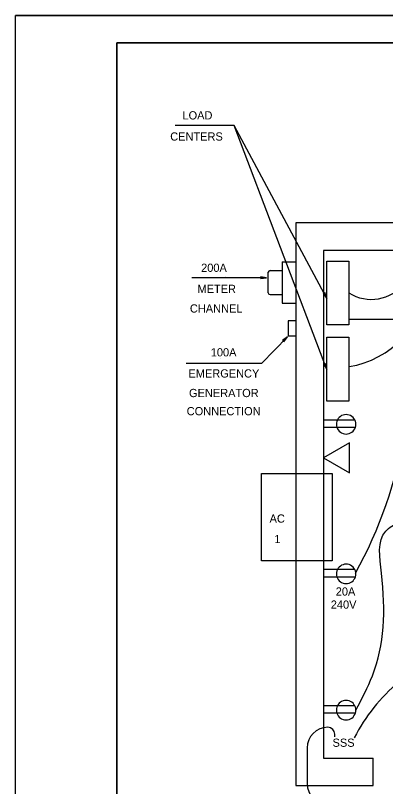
# Model space of a CAD drawing. Extents: x 507907 to 704973, y 495592 to 704964.
# Drawn here: x 508172.9 to 508374.6, y 495831.8 to 496252.3 of the extents above; entities that cross this region are included whole.
import ezdxf

# ---------------------------------------------------------------- set-up
doc = ezdxf.new("R2010")
doc.units = 0
doc.layers.add('1', color=7, linetype='Continuous')
doc.layers.add('41', color=7, linetype='Continuous')

msp = doc.modelspace()

# ---------------------------------------------------------------- linework, layer by layer
at = {"layer": '1'}
for p, q in [((509221.09, 496252.27), (508172.92, 496252.27)), ((508228.09, 496237.27), (508228.09, 495607.27)), ((509218.09, 496237.27), (508228.09, 496237.27)), ((508292.11, 496192.19), (508259.89, 496192.19)), ((508342.6, 496059.19), (508292.11, 496192.19)), ((508342.6, 496059.19), (508292.11, 496192.19)), ((508342.6, 496097.99), (508292.11, 496192.19)), ((508325.82, 496139.11), (508325.82, 495832.3)), ((508587.9, 496139.11), (508325.82, 496139.11)), ((508325.82, 496139.11), (508325.82, 495832.3)), ((508587.9, 496139.11), (508325.82, 496139.11)), ((508340.79, 496124.13), (508340.79, 495847.27)), ((508572.92, 496124.13), (508340.79, 496124.13)), ((508340.79, 496124.13), (508340.79, 495847.27)), ((508572.92, 496124.13), (508340.79, 496124.13)), ((508318.22, 496117.86), (508318.22, 496095.39)), ((508318.22, 496117.86), (508318.22, 496095.39)), ((508318.22, 496117.86), (508325.82, 496117.86)), ((508318.22, 496117.86), (508325.82, 496117.86)), ((508342.6, 496118.25), (508342.71, 496118.36)), ((508342.6, 496118.36), (508354.62, 496118.36)), ((508342.6, 496083.58), (508342.6, 496118.36)), ((508342.6, 496118.25), (508342.71, 496118.36)), ((508342.6, 496118.36), (508354.62, 496118.36)), ((508342.6, 496083.58), (508342.6, 496118.36)), ((508354.62, 496118.36), (508354.62, 496083.58)), ((508354.62, 496118.36), (508354.62, 496083.58)), ((508311.66, 496113.18), (508318.22, 496113.18)), ((508311.66, 496113.18), (508318.22, 496113.18)), ((508309.8, 496109.25), (508269.05, 496109.25)), ((508309.8, 496109.25), (508269.05, 496109.25)), ((508287.54, 496109.67), (508287.54, 496109.67)), ((508287.54, 496109.67), (508287.54, 496109.67)), ((508310.73, 496101.01), (508310.73, 496112.24)), ((508310.73, 496101.01), (508310.73, 496112.24)), ((508311.66, 496100.07), (508318.22, 496100.07)), ((508311.66, 496100.07), (508318.22, 496100.07)), ((508318.22, 496095.39), (508325.82, 496095.39)), ((508318.22, 496095.39), (508325.82, 496095.39)), ((508321.54, 496085.73), (508321.54, 496077.31)), ((508325.82, 496085.73), (508321.54, 496085.73)), ((508321.54, 496085.73), (508321.54, 496077.31)), ((508325.82, 496085.73), (508321.54, 496085.73)), ((508354.62, 496083.58), (508342.6, 496083.58)), ((508354.62, 496083.58), (508342.6, 496083.58)), ((508354.59, 496083.58), (508354.62, 496083.61)), ((508354.59, 496083.58), (508354.62, 496083.61)), ((508354.62, 496086.6), (508502.9, 496086.6)), ((508354.62, 496086.6), (508502.9, 496086.6)), ((508321.17, 496076.96), (508306.96, 496062.44)), ((508321.17, 496076.96), (508306.96, 496062.44)), ((508325.82, 496077.31), (508321.54, 496077.31)), ((508325.82, 496077.31), (508321.54, 496077.31)), ((508342.6, 496076.64), (508342.71, 496076.76)), ((508342.6, 496076.76), (508354.62, 496076.76)), ((508342.6, 496041.98), (508342.6, 496076.76)), ((508342.6, 496076.64), (508342.71, 496076.76)), ((508342.6, 496076.76), (508354.62, 496076.76)), ((508342.6, 496041.98), (508342.6, 496076.76)), ((508354.62, 496076.76), (508354.62, 496041.98)), ((508354.62, 496076.76), (508354.62, 496041.98)), ((508284.7, 496065.37), (508284.7, 496065.37)), ((508284.7, 496065.37), (508284.7, 496065.37)), ((508306.96, 496062.44), (508265.89, 496062.44)), ((508306.96, 496062.44), (508265.89, 496062.44)), ((508354.62, 496041.98), (508342.6, 496041.98)), ((508354.62, 496041.98), (508342.6, 496041.98)), ((508354.59, 496041.98), (508354.62, 496042.01)), ((508354.59, 496041.98), (508354.62, 496042.01)), ((508357.89, 496031.63), (508340.79, 496031.63)), ((508357.89, 496031.63), (508340.79, 496031.63)), ((508357.83, 496027.57), (508340.79, 496027.57)), ((508357.83, 496027.57), (508340.79, 496027.57)), ((508354.96, 496019.2), (508340.79, 496011.02)), ((508354.96, 496019.2), (508340.79, 496011.02)), ((508354.96, 496002.84), (508354.96, 496019.2)), ((508354.96, 496002.84), (508354.96, 496019.2)), ((508340.79, 496011.02), (508354.96, 496002.84)), ((508340.79, 496011.02), (508354.96, 496002.84)), ((508306.95, 496002.44), (508345.6, 496002.44)), ((508306.95, 495954.78), (508306.95, 496002.44)), ((508306.95, 496002.44), (508345.6, 496002.44)), ((508306.95, 495954.78), (508306.95, 496002.44)), ((508345.6, 496002.44), (508345.6, 495954.78)), ((508345.6, 496002.44), (508345.6, 495954.78)), ((508345.6, 495954.78), (508306.95, 495954.78)), ((508345.6, 495954.78), (508306.95, 495954.78)), ((508357.89, 495950.06), (508340.79, 495950.06)), ((508357.89, 495950.06), (508340.79, 495950.06)), ((508357.83, 495946), (508340.79, 495946)), ((508357.83, 495946), (508340.79, 495946)), ((508357.89, 495875.78), (508340.79, 495875.78)), ((508357.89, 495875.78), (508340.79, 495875.78)), ((508357.83, 495871.72), (508340.79, 495871.72)), ((508357.83, 495871.72), (508340.79, 495871.72)), ((508343.18, 495864.09), (508343.12, 495864.09)), ((508343.18, 495864.09), (508343.12, 495864.09)), ((508346.92, 495858.85), (508346.92, 495860.34)), ((508346.92, 495858.85), (508346.92, 495860.34)), ((508331.88, 495852.85), (508331.88, 495833.37)), ((508331.88, 495852.85), (508331.88, 495833.37)), ((508340.79, 495847.27), (508367.92, 495847.27)), ((508340.79, 495847.27), (508367.92, 495847.27)), ((508367.92, 495832.3), (508367.92, 495847.27)), ((508367.92, 495832.3), (508367.92, 495847.27)), ((508325.82, 495832.3), (508367.92, 495832.3)), ((508325.82, 495832.3), (508367.92, 495832.3))]:
    msp.add_line(p, q, dxfattribs=at)
for points in [[(508309.8, 496109.25), (508306.49, 496109.72), (508306.84, 496109.25), (508306.49, 496108.78)], [(508342.6, 496097.99), (508341.45, 496101.13), (508341.2, 496100.59), (508340.62, 496100.68)], [(508321.17, 496076.96), (508318.52, 496074.93), (508319.1, 496074.85), (508319.19, 496074.26)], [(508321.17, 496076.96), (508318.52, 496074.93), (508319.1, 496074.85), (508319.19, 496074.26)], [(508342.6, 496059.19), (508341.87, 496062.44), (508341.55, 496061.95), (508340.98, 496062.11)]]:
    msp.add_lwpolyline(points, close=True, dxfattribs=at)
for centre, radius, start, end in [((508311.67, 496112.24), 0.936, 90, 180), ((508311.67, 496112.24), 0.936, 90, 180), ((508366.86, 496120.44), 23, 237.8395, 321.9546), ((508366.86, 496120.44), 23, 237.8395, 321.9546), ((508345.99, 496112.64), 52.62, 279.5471, 352.687), ((508345.99, 496112.64), 52.62, 279.5471, 352.687), ((508144.8, 496065.49), 243.61, 331.1918, 9.6357), ((508144.8, 496065.49), 243.61, 331.1918, 9.6357), ((508311.67, 496101.01), 0.936, 180, 270), ((508311.67, 496101.01), 0.936, 180, 270), ((508353.13, 496029.31), 5.31, 359.9886, 144.3745), ((508353.13, 496029.31), 5.31, 359.9886, 144.3745), ((508353.13, 496029.31), 5.31, 144.3745, 180.012), ((508353.13, 496029.31), 5.31, 144.3745, 180.012), ((508353.13, 496029.31), 5.31, 179.988, 215.6255), ((508353.13, 496029.31), 5.31, 179.988, 215.6255), ((508353.13, 496029.31), 5.31, 215.6255, 0.0114), ((508353.13, 496029.31), 5.31, 215.6255, 0.0114), ((508353.13, 495947.73), 5.31, 144.3745, 180.012), ((508353.13, 495947.73), 5.31, 144.3745, 180.012), ((508353.13, 495947.73), 5.31, 359.9886, 144.3745), ((508353.13, 495947.73), 5.31, 359.9886, 144.3745), ((508353.13, 495947.73), 5.31, 179.988, 215.6255), ((508353.13, 495947.73), 5.31, 179.988, 215.6255), ((508353.13, 495947.73), 5.31, 215.6255, 0.0114), ((508353.13, 495947.73), 5.31, 215.6255, 0.0114), ((508442.34, 495815.47), 94.98, 129.4367, 153.173), ((508442.34, 495815.47), 94.98, 129.4367, 153.173), ((508353.13, 495873.46), 5.31, 359.9886, 144.3745), ((508353.13, 495873.46), 5.31, 359.9886, 144.3745), ((508353.13, 495873.46), 5.31, 144.3745, 180.012), ((508353.13, 495873.46), 5.31, 144.3745, 180.012), ((508353.13, 495873.45), 5.31, 179.988, 215.6255), ((508353.13, 495873.45), 5.31, 179.988, 215.6255), ((508353.13, 495873.45), 5.31, 215.6255, 0.0114), ((508353.13, 495873.45), 5.31, 215.6255, 0.0114), ((508343.12, 495852.85), 11.23, 90, 180), ((508343.12, 495852.85), 11.23, 90, 180), ((508343.18, 495860.34), 3.74, 0, 90), ((508343.18, 495860.34), 3.74, 0, 90), ((508343.12, 495833.37), 11.23, 180, 269.9072), ((508343.12, 495833.37), 11.23, 180, 269.9072)]:
    msp.add_arc(centre, radius, start, end, dxfattribs=at)
msp.add_spline([(508358.44, 495873.49), (508367.44, 495892.24), (508372.39, 495948.16), (508374.69, 495971.06), (508382, 495976.03)], degree=3, dxfattribs=at)
msp.add_spline([(508358.44, 495873.49), (508367.44, 495892.24), (508372.39, 495948.16), (508374.69, 495971.06), (508382, 495976.03)], degree=3, dxfattribs=at)
at = {"layer": '41'}
for points in [[(508172.92, 496252.27), (509221.09, 496252.27), (509221.09, 495592.27), (508172.92, 495592.27)], [(508228.09, 496237.27), (509218.09, 496237.27), (509218.09, 495607.27), (508228.09, 495607.27)]]:
    msp.add_lwpolyline(points, close=True, dxfattribs=at)

# ---------------------------------------------------------------- texts
at = {"layer": '1'}
for s, height, p in [('LOAD', 4.482, (508263.95, 496195.54)), ('LOAD', 4.482, (508263.95, 496195.54)), ('CENTERS', 4.482, (508257.28, 496184.01)), ('CENTERS', 4.482, (508257.28, 496184.01)), ('200A', 4.482, (508274.12, 496112.43)), ('200A', 4.482, (508274.12, 496112.43)), ('METER', 4.482, (508272.13, 496100.91)), ('METER', 4.482, (508272.13, 496100.91)), ('CHANNEL', 4.482, (508268, 496090.23)), ('CHANNEL', 4.482, (508268, 496090.23)), ('100A', 4.482, (508279.37, 496066.34)), ('100A', 4.482, (508279.37, 496066.34)), ('EMERGENCY', 4.482, (508267.21, 496054.82)), ('EMERGENCY', 4.482, (508267.21, 496054.82)), ('GENERATOR', 4.482, (508267.53, 496044.14)), ('GENERATOR', 4.482, (508267.53, 496044.14)), ('CONNECTION', 4.482, (508266.26, 496034.24)), ('CONNECTION', 4.482, (508266.26, 496034.24)), ('AC', 4.482, (508311.42, 495975.69)), ('AC', 4.482, (508311.42, 495975.69)), ('1', 4.48, (508314.03, 495964.53)), ('1', 4.48, (508314.03, 495964.53)), ('20A', 4.482, (508347.48, 495935.91)), ('20A', 4.482, (508347.48, 495935.91)), ('240V', 4.482, (508344.78, 495928.78)), ('240V', 4.482, (508344.78, 495928.78)), ('SSS', 4.482, (508345.74, 495853.46)), ('SSS', 4.482, (508345.74, 495853.46))]:
    msp.add_text(s, height=height, dxfattribs=at).set_placement(p)

doc.saveas('drawing.dxf')
